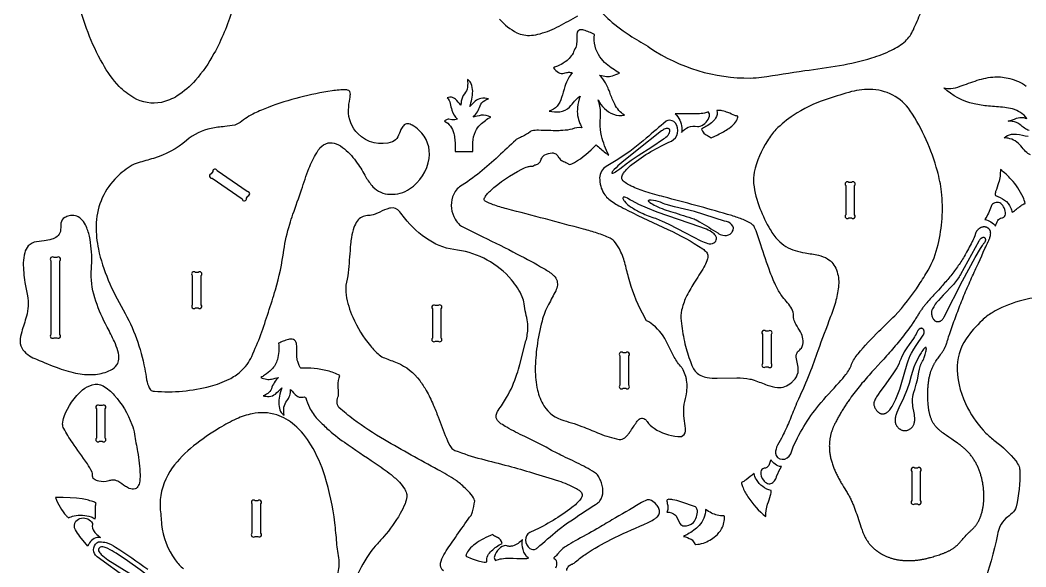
# Model space of a CAD drawing. Extents: x -375 to 858, y -1078 to 190.
# Drawn here: x -371 to 308, y -767 to -398 of the extents above; entities that cross this region are included whole.
import ezdxf

# ---------------------------------------------------------------- set-up
doc = ezdxf.new("R2010")
doc.units = 0
doc.header["$MEASUREMENT"] = 0
doc.layers.get('0').update_dxf_attribs({"linetype": 'CONTINUOUS'})

msp = doc.modelspace()

# ---------------------------------------------------------------- linework, layer by layer
for points in [[(-227.59, -390.89, -0.046615), (-240.02, -420.36, -0.05196), (-252.49, -438.3, -0.070955), (-264.77, -448.89, -0.081975), (-275.43, -453.22, -0.18302), (-294.14, -450.12, -0.072586), (-303.88, -442.48, -0.061372), (-315.07, -427.11, -0.03999), (-324.93, -406, -0.039625), (-337.34, -362.81, -0.049476)], [(17.75, -387.86, 0.049484), (26.91, -397.76, 0.044019), (41.94, -408.96, 0.002318), (54.09, -416.35, 0.153583), (121.89, -436.83, 0.027756), (129.39, -436.26, 0.002079), (158.47, -431.83, 0.00581), (182.01, -428.34, 0.033332), (203.68, -423.28, 0.033552), (217.1, -418.02, 0.064552), (226.38, -411.91, 0.110698), (231.76, -404.21, 0.003123), (236.77, -392.78, 0.020133)], [(-47.37, -397.19, 0.092873), (-35.77, -406.24, 0.137871), (-25.87, -407.98, 0.045285), (-20.02, -406.9, 0.05946), (-7.14, -401.81, 0.005913), (5.32, -394.87, -0.003181)], [(309.89, -472.29, -0.090478), (303.76, -468.3, 0.149479), (298.6, -466.06, 0.026068), (295.69, -465.83, 0.077827), (301.31, -463.98, -0.161023), (306.14, -463.51, -0.037766), (308.41, -464.2, 0.165958), (298.62, -457.7, 0.039609), (293.35, -456.68, 0.008312), (282.36, -455.77, -0.030816), (272.78, -454.28, -0.124774), (252.28, -443.49, 0.102599), (257.01, -443.87, 0.05696), (263.24, -442.42, -0.005446), (274.83, -438.34, -0.063267), (286.78, -436.05, -0.07925), (296.84, -437.22, -0.027942), (302.74, -439.2, -0.072777), (307.87, -442.36, -0.014963)], [(310.87, -488.65, -0.091677), (307.48, -486.31, -0.024327), (304.32, -482.62, 0.178347), (295.64, -477.47, 0.030369), (293.11, -477.1, -0.156031), (297.85, -474.8, -0.060302), (301.41, -474.7, -0.026015), (309.22, -476.14, 0.066043)], [(317.99, -584.68, 0.058941), (303.02, -587.37, 0.062858), (284.88, -595.1, 0.057188), (278.17, -600.29, 0.050923), (267.31, -612.79, 0.165683), (261.35, -633.76, 0.114739), (268.33, -659.33, 0.071136), (280.71, -676.37, 0.037496), (286.97, -681.77, -0.062281), (300.84, -695.11, -0.065156), (303.05, -698.96, -0.073072), (303.66, -701.94, -0.058829), (301.07, -726.11, -0.155065), (298.4, -730.35, 0.003947), (294.2, -733.81, 0.116138), (290.2, -739.36, 0.044958), (288.5, -744.74, -0.06998), (264.21, -813.2, -0.054587)], [(-85.12, -769.21, -0.256246), (-87.24, -765.58, -0.097939), (-86.85, -762.75, -0.063887), (-84.14, -757, -0.012382), (-77.19, -746.76, 0.003891), (-68.56, -734.33, -0.009279), (-66.61, -731.9, 0.083775), (-65.64, -729.46, 0.02832), (-64.15, -722.35, 0.102924), (-64.18, -721.76, 0.075899), (-64.86, -720.05, 0.061916), (-68.27, -715.74, 0.023684), (-74.62, -709.82, 0.020904), (-76.94, -708.09, 0.02423), (-88.97, -701, -0.01007), (-125.03, -680.9, -0.027477), (-145.85, -667.14, -0.019284), (-155.68, -659.04, -0.216506), (-157.01, -654.98, -0.058204), (-156.05, -651.18, 0.119252), (-155.95, -650.49, 0.144226), (-156.09, -650.19, 0.020172), (-156.24, -644.46, -0.092284), (-155.1, -637.46, 0.063215), (-163.38, -634.34, 0.075946), (-181.43, -632.57, -0.096003), (-182.51, -630.74, 0.009357), (-183.55, -628.08, -0.072545), (-184.18, -624.14), (-184.17, -618.18, 0.074414), (-184.64, -615.13, 0.290923), (-187.26, -613.03, 0.08481), (-189.77, -613.19, 0.044237), (-193.33, -614.33, 0.017975), (-196.4, -615.72, -0.083597), (-197.21, -626.72, -0.129438), (-201.15, -633.43, -0.06041), (-205.86, -637.28, -0.014996), (-208.45, -638.87, 0.053556), (-204.6, -640.01, 0.08208), (-201.13, -639.88, 0.011817), (-196.57, -638.83, 0.122241), (-201.3, -646.38, -0.162436), (-203.78, -649.65, -0.055097), (-206.89, -651.24, 0.043317), (-202.76, -651.56, 0.171293), (-198.62, -649.96, 0.006872), (-194.23, -645.9, 0.103565), (-196.22, -657.09, 0.089985), (-195.05, -661.71, 0.150705), (-192.72, -664.27, -0.052998), (-192.78, -658.88, -0.151603), (-190.76, -654.6, 0.11089), (-188.91, -650.97, 0.051676), (-188.3, -646.9, 0.037211), (-184.21, -651.21, 0.218604), (-180.89, -652.16, 0.01564), (-179.01, -651.9, 0.043511), (-178.05, -652.51, 0.027524), (-175.58, -659.07, 0.084241), (-170.18, -666.87, 0.011541), (-163.8, -673.2, 0.032509), (-152.01, -682.52, 0.003212), (-131.29, -696.58, -0.016757), (-120.56, -704.36, -0.035938), (-114.97, -709.49, -0.044502), (-111.37, -714.21, -0.037743), (-110.36, -716.23, -0.112856), (-110.02, -719.25, -0.070197), (-111.14, -723.99, -0.04069), (-114.33, -730.67, -0.045364), (-125.43, -746.08, -0.007859), (-131.26, -752.63, 0.035556), (-135.62, -758.25, 0.052119), (-145, -775.93, 0.048738)], [(-157.38, -775.24, 0.048804), (-155.52, -765.24, 0.041593), (-155.58, -761.85, -0.018967), (-157.18, -750.16, 0.006224), (-158.47, -736.84, 0.042823), (-165.19, -705.27, 0.056614), (-174.62, -684.18, 0.07419), (-185.63, -670.88, 0.101233), (-197.67, -664.08, 0.12974), (-214.34, -663.3, 0.063277), (-224.77, -666.75, 0.033095), (-236.25, -672.89, 0.031873), (-253.77, -684.97, 0.064094), (-268.13, -699.84, 0.135232), (-276.25, -721.21, 0.034601), (-276.33, -726.7, 0.005571), (-275.3, -737.89, 0.13278), (-266.18, -761.91, 0.053471), (-260.51, -768, 0.031193)], [(-2.03, -769.12, -0.178558), (-0.55, -765.81, -0.118018), (1.72, -764.67, 0.114168), (3.95, -763.18, -0.04177), (11.05, -757.76, -0.029484), (27.75, -748.14, -0.015621), (49.99, -737.97, 0.042781), (57.4, -734.1, 0.030184), (59.07, -732.81, 0.309307), (60.13, -727.16, 0.097882), (58.55, -724.66, 0.092618), (55.11, -721.82, 0.049219), (53.71, -721.29, 0.134639), (52.21, -721.46, 0.055879), (47.28, -723.8, -0.007739), (28.41, -734.93, 0.003782), (18.33, -740.93, -0.002315), (3.53, -749.06, 0.00999), (-2.28, -752.49, 0.095527), (-7.92, -757.67, -0.062995), (-10.27, -760.01, 0.097774), (-10.77, -760.39, 0.242041), (-10.78, -760.65, 0.242041), (-10.57, -760.82, -0.23286), (-8.99, -763.33, -0.140348), (-9.64, -767.39, -0.115718)], [(-277.97, -789.5), (-318.91, -759.72, -0.234918), (-321.27, -755.03, -0.234918), (-318.96, -750.33, -0.058473), (-317.83, -749.7, -0.094449), (-316.95, -749.58, -0.035142), (-312.64, -750.23, -0.064169), (-306.35, -753.2, -0.012383), (-284.53, -768.2, 0.01223)]]:
    msp.add_lwpolyline(points, format="xyb")
for points in [[(17.77, -481.81, 0.012901), (24.06, -487.2, 0.015733), (26.25, -488.84, -0.055567), (21.44, -475.87, -0.061632), (20.53, -467, -0.002772), (20.72, -460.46, 0.097575), (19.08, -451.45, 0.192832), (29.47, -461.24, 0.130108), (36.91, -461.92, -0.12624), (30.33, -454.52, -0.042024), (27.24, -447.16, 0.042817), (24.11, -440.09, 0.064881), (20.15, -434.9, 0.014868), (24.86, -435.76, 0.111717), (28.7, -435.34, 0.010512), (33.62, -433.49, -0.047443), (24.65, -427.33, -0.058574), (20.32, -422.6, -0.184081), (16.71, -407.43, 0.054183), (9.43, -404.53, 0.10662), (6.65, -404.42, 0.293979), (4.87, -406.5, 0.04334), (4.72, -407.54, 0.011201), (4.69, -412.48, -0.084804), (3.97, -416.21, 0.008097), (2.18, -420.16, -0.119651), (-3.58, -426.23, -0.05071), (-8.2, -428.73, -0.0184), (-11.02, -429.85, 0.102429), (-7.64, -433.13, 0.203498), (-3.77, -433.51, -0.03915), (-0.81, -432.89, -0.13014), (1.82, -433.45, 0.080805), (-0.95, -436.98, 0.051311), (-3.27, -442.53, -0.004904), (-5.51, -450, -0.09179), (-8.57, -455.74, -0.150191), (-13.9, -459.1, 0.069385), (-6.68, -459.58, 0.175903), (-0.26, -456.4, 0.015461), (3.28, -452.32, -0.052664), (6.94, -449.04, 0.046548), (5.2, -456.7, 0.127901), (6.8, -467.51, 0.028888), (8.19, -470.33, 0.115471), (1.5, -471.21, -0.055242), (-4.65, -472.21, -0.015503), (-8.01, -472.36, -0.009904), (-21.03, -472.05, 0.068865), (-25.68, -472.48, 0.087235), (-26.76, -473.02, -0.048122), (-31.81, -476.29, 0.007611), (-34.76, -477.55, 0.058807), (-36.47, -478.72, 0.009049), (-48.09, -489.57, -0.046817), (-74.31, -510.27, 0.160511), (-79.05, -517.04, 0.21071), (-77.39, -532.07, 0.072208), (-74.3, -535.77, 0.059158), (-73.06, -536.69, 0.014089), (-58.74, -543.89, -0.004942), (-35.41, -555.53, -0.007344), (-17.41, -565.32, -0.043118), (-11.12, -569.75, -0.034316), (-9.82, -571.08, -0.234228), (-8.78, -578.48, -0.039568), (-9.47, -580.29, -0.005186), (-14.36, -589.53, 0.052125), (-18.74, -600.74, 0.036645), (-22.07, -617.77, 0.036096), (-23.28, -633.28, 0.050163), (-21.78, -647.3, 0.07894), (-17.45, -657.94, 0.184918), (-4.04, -667.88, -0.028754), (9.78, -672.43, -0.004071), (19.97, -676.61, 0.050465), (33.32, -680.56, 0.198576), (37.09, -679.43, 0.058204), (39.1, -677.48, 0.029182), (40.57, -675.56, -0.00982), (45.02, -668.94, -0.099639), (47.54, -666.54, -0.318276), (50.62, -666.87, -0.075957), (52.12, -668.52, 0.092964), (56.95, -673.11, 0.127515), (72.93, -678.67, 0.056268), (75.31, -678.53, 0.298551), (78.08, -675.09, 0.056292), (78.09, -673.13, 0.003289), (77.17, -666.47, -0.101065), (78.44, -651.17, 0.095055), (78.81, -640.56, 0.024673), (78.29, -638.22, 0.014033), (76.53, -633.74, 0.078482), (75.32, -631.9, -0.06083), (70.51, -625.16, -0.006573), (65.06, -614.26, 0.124557), (54.6, -602.22, 0.027625), (51.82, -600.55), (49.03, -595.47, -0.057415), (39.63, -571.24, -0.002555), (37.1, -561.34, 0.050104), (33.46, -552.06, 0.047367), (29.95, -546.8, 0.086916), (27.23, -544.91, 0.033802), (18.42, -541.45, 0.017041), (9.32, -538.76, -0.002146), (-16.46, -531.89, -0.000511), (-42.52, -525.03, -0.018129), (-51.78, -522.26, -0.036428), (-57, -519.9, -0.144263), (-57.74, -518.99, -0.147086), (-57.5, -517.7, -0.072915), (-55.97, -515.38, -0.036974), (-53.56, -512.83, -0.068286), (-32.35, -498.29, -0.036267), (-28.49, -496.71, -0.034523), (-26.18, -496.18, -0.098796), (-24.93, -496.27, -0.140271), (-23.57, -495.44, 0.072684), (-21.28, -494.6, 0.157191), (-19.83, -492.83, -0.050341), (-18.56, -490.14, -0.133762), (-16.82, -488.61, -0.084637), (-11.91, -487.34, -0.12927), (-9.5, -487.89, -0.138146), (-7.83, -490.01, 0.189224), (-7.15, -490.71, 0.209631), (-4.99, -492.78, -0.045383), (-1.8, -494.17, -0.039253), (-0.32, -495.23, 0.084583), (3.18, -493.8, 0.076395)], [(-77.36, -486.28), (-65.36, -486.28), (-65.36, -480.28, -0.090548), (-63.65, -472.89, -0.093387), (-60.28, -468.2, -0.064945), (-53.31, -463.13, 0.134202), (-59.81, -461.98, 0.02029), (-65.19, -463.17, 0.123904), (-60.46, -455.61, -0.184971), (-57.32, -451.92, -0.038989), (-54.87, -450.76, 0.075554), (-59.95, -450.54, 0.153487), (-63.73, -452.54, 0.003327), (-67.53, -456.1, 0.093294), (-65.51, -445.73, 0.085261), (-66.48, -440.75, 0.103795), (-68.23, -438.28, 0.053369), (-69.05, -437.73, -0.052054), (-68.98, -443.08, -0.158788), (-71.03, -447.4, 0.133946), (-73.16, -452.43, 0.02712), (-73.47, -455.09, 0.024965), (-77.16, -451.12, 0.056056), (-78.56, -450.14, 0.151506), (-80.85, -449.83, 0.011613), (-82.74, -450.08, -0.141295), (-80.6, -454.05, 0.01631), (-79.61, -458.59, 0.138862), (-75.77, -464.55, -0.113757), (-79.49, -465.09), (-81.56, -464.65, 0.17627), (-83.57, -465.2, 0.030077), (-84.53, -465.86, -0.222611), (-78.21, -474.18, -0.023955), (-77.81, -476.17, -0.016782), (-77.36, -480.28)], [(-280.23, -648.12, 0.081611), (-242.42, -644.77, 0.049954), (-229.77, -639.95, 0.052739), (-222.1, -634.85, 0.111772), (-214.52, -624.57, 0.013498), (-208.4, -609.89, 0.012), (-198.54, -579.6, 0.037828), (-192.88, -552.99, -0.036379), (-188.92, -535.44, -0.012046), (-186.74, -528.69, 0.003231), (-180.91, -512.16, -0.016777), (-175.98, -497.94, -0.036441), (-170.73, -487.24, -0.02392), (-168.51, -483.98, -0.153538), (-163.08, -480.64, -0.144945), (-157.67, -481.16, -0.087822), (-151.93, -484.68, -0.061091), (-143.36, -494.2, -0.03133), (-137.53, -503.64, 0.056376), (-132.77, -510.13, 0.197343), (-121.26, -515.23, 0.166089), (-108.1, -511.6, 0.212106), (-94.84, -491.01, 0.249421), (-101.73, -472.09, 0.056044), (-106.35, -468.64, 0.10467), (-109.22, -467.7, 0.234046), (-112.24, -469.03, 0.077799), (-113.86, -471.58, -0.02275), (-116.08, -476.56, -0.176444), (-119.64, -479.75, -0.300495), (-142.84, -474.44, -0.211564), (-149.27, -458.3, -0.039802), (-148.32, -450.85, 0.02543), (-148.02, -447.65, 0.343018), (-149.84, -444.93, 0.087597), (-150.92, -444.76, 0.036277), (-160.36, -445.5, 0.055806), (-203.45, -456.61, 0.018254), (-212.6, -460.58, 0.054412), (-222.29, -466.72, -0.093612), (-225.97, -468.54, -0.038171), (-232.77, -469.54, 0.025129), (-241.93, -470.81, 0.125942), (-258.46, -478.9, -0.102812), (-280.81, -491.03, -0.006751), (-291.2, -494, 0.075353), (-296.49, -496.39, 0.051948), (-306.88, -505, 0.190443), (-319.52, -536.57, 0.058911), (-317.96, -552.22, 0.047836), (-311.34, -573.08, 0.033656), (-301.22, -593.26, -0.082801), (-286.71, -632.88, -0.010443), (-285.42, -640.34, 0.063251), (-283.74, -645.8, 0.058577), (-282.9, -647.04, 0.198918)], [(181.23, -571.38, -0.05616), (181.36, -576.53, -0.044956), (179.54, -586.74, -0.02991), (175.97, -597.73, 0.010879), (167.39, -620.81, -0.004222), (161.73, -636.13, -0.017239), (154.19, -653.55, 0.012071), (149.66, -664.44, -0.013169), (145.17, -675, -0.010987), (142.86, -679.67), (140.15, -684.55, 0.131839), (138.79, -689.93, 0.379605), (143.2, -694.02, 0.310378), (149.04, -690.42, -0.010061), (149.94, -687.63, -0.077095), (167.99, -657.57, -0.01504), (181.77, -642.24, 0.019941), (186.27, -636.87, 0.071595), (190.06, -629.93, -0.068129), (194.47, -622.83, -0.024027), (208.49, -607.65, 0.001961), (219.16, -597.12, 0.047787), (235.65, -576.15, 0.012868), (241.71, -566.39, 0.074149), (248.42, -549.22, 0.086239), (250.76, -513.62, 0.040448), (247.96, -499.54, 0.077596), (229.7, -458.87, 0.246451), (202.37, -444.52, 0.076795), (188.26, -446.49, 0.00887), (172.32, -451.49, 0.063905), (150.79, -461.99, 0.049015), (139.09, -471.62, 0.056789), (133.33, -479.11, 0.079856), (124.41, -500.38, 0.084592), (123.99, -507.95, 0.06593), (128.28, -524.84, 0.040136), (135.19, -539.05, 0.047327), (140.5, -546.21, 0.131152), (152.02, -553.23, 0.031764), (158.76, -554.8, -0.016875), (167.81, -556.38, -0.076245), (173.81, -558.74, -0.167996), (179.87, -566.29, -0.056266)], [(75.33, -473.62, -0.100452), (79.96, -469.95, -0.18927), (86.09, -469.6, 0.105508), (88.04, -469.23, 0.246132), (94.23, -462.49, 0.247896), (93.42, -459.68, -0.08361), (90.83, -460.47, -0.032804), (86.42, -460.92, -0.014932), (81.87, -461.04), (71.15, -461.02, -0.184174), (75.64, -470.3, -0.079888)], [(88.9, -471.34, 0.227633), (92.82, -475.68, -0.071736), (95.33, -477.05), (99.92, -475.03, 0.041495), (107.27, -470.81, 0.052847), (111.19, -467.41, 0.104385), (113.23, -463.93, 0.052169), (113.45, -462.64, -0.061292), (111.28, -462.04, -0.013518), (106.72, -460.13, 0.037128), (102.88, -458.84, 0.075452), (100.09, -458.65, 0.040698), (99.26, -458.81, -0.202914), (98.33, -463.86, -0.081425), (95.54, -466.94, -0.038524), (91.73, -469.59, 0.021271)], [(150.94, -640.86, 0.137334), (153.96, -635.48, 0.098636), (153.9, -630.8), (152.84, -626.2, -0.173343), (153.27, -622.15, -0.070658), (154.05, -621.1, 0.05503), (156.19, -619.01, 0.194913), (157.43, -614.03, 0.087955), (156.19, -609.45, 0.028673), (153.41, -604.25, -0.019498), (151.73, -601.32, -0.126422), (150.98, -597.4, 0.144273), (149.74, -592.49, 0.048486), (146.88, -588.41, -0.007143), (143.51, -584.48, -0.041551), (139.4, -577.6, -0.027615), (135.26, -568.01, -0.013176), (128.84, -549.3, 0.015641), (125.12, -538.63, 0.058002), (124.05, -536.54, 0.089508), (121.55, -534.61, 0.042366), (114.15, -531.24, 0.018037), (106.4, -528.78, 0.00514), (63.49, -517.02, -0.005269), (51.28, -513.54, -0.03368), (41.51, -509.72, -0.019732), (38.23, -507.95, -0.092641), (35.43, -505.36, -0.23344), (35.14, -503.4, -0.100784), (36.31, -500.91, -0.073922), (41.82, -495.25, -0.062512), (68.55, -479.34, 0.217407), (72.69, -473.94, 0.217407), (71.32, -467.28, 0.297503), (66.04, -465.48, 0.065451), (64.9, -465.97, 0.001972), (51.58, -477.42, -0.029691), (33.4, -491.19, -0.016337), (24.63, -496.46, 0.264446), (20.12, -504.12, 0.138904), (23.05, -514.82, 0.069748), (25.57, -517.76, 0.053749), (33.04, -522.97, 0.014856), (39.17, -526.13, 0.010954), (66.12, -538.93, -0.04353), (89.66, -552.1, -0.051783), (92.16, -554.27, -0.205942), (93.16, -557.14, -0.081762), (92.51, -560.15, -0.038425), (90.51, -564.33, -0.010723), (83.68, -575.19, 0.029264), (78.38, -584.78, 0.054827), (75.43, -593.49, 0.070325), (75.03, -600.6, 0.017245), (77.31, -614.52, 0.039661), (80.97, -626.84, 0.015199), (82.9, -632.01, 0.191706), (88.49, -637.51, 0.067691), (92.68, -638.76, 0.045705), (99.37, -639.31), (112.62, -638.95, -0.055827), (121.54, -639.88, -0.022969), (124.44, -640.7, -0.009324), (133.22, -643.92, 0.069331), (140.11, -645.56, 0.202071), (149.33, -642.39, 0.030362)], [(38.9, -494.13, -0.017231), (42.18, -491.71), (46.23, -489), (55.27, -483.23), (63.19, -477.9, 0.036088), (66.34, -475.26, 0.231257), (67.47, -471.97, 0.401079), (65.68, -470.76, 0.128028), (62.96, -471.77, 0.026828), (61.96, -472.47), (45.36, -485.48), (35.09, -493.87, 0.020251), (29.93, -498.5, 0.045445), (28.68, -500.1, 0.024181), (28.36, -500.77, 0.298726), (28.49, -501.05, 0.197931), (29.14, -500.94, 0.049768), (30.94, -499.99, 0.018461), (33.86, -498)], [(-241.27, -504.37), (-221.1, -518.37, 1), (-218.14, -517.84), (-217.14, -516.4, 1), (-217.67, -513.44), (-237.84, -499.44, 1), (-240.8, -499.97), (-241.8, -501.41, 1)], [(298.51, -527.39, 0.010747), (304.2, -523.03, -0.036075), (306.22, -521.79, -0.037774), (307.17, -521.41, 0.056155), (305.78, -517.26, 0.079355), (297.77, -505.23, 0.04613), (290.44, -498.51, -0.080211), (289.29, -507.45, -0.011525), (287.27, -513.46, 0.151157), (287.06, -516.08, -0.057964), (293.28, -519.2, -0.141438), (297.32, -524.16, -0.017426)], [(186.13, -509.33), (186.13, -529.09, 1), (188.25, -531.21), (190.01, -531.21, 1), (192.13, -529.09), (192.13, -509.33, 1), (190.01, -507.21), (188.25, -507.21, 1)], [(98.88, -544.46, 0.160866), (97.88, -542.51, 0.072691), (95.49, -540.59, 0.045468), (90.95, -538.35), (87.65, -537.17), (59.05, -527.25), (52.46, -524.63), (46.66, -522.04), (42, -519.72, 0.010178), (37.85, -517.4, 0.153836), (36.33, -517.14, 0.206063), (35.91, -517.5, 0.206063), (35.88, -518.05, 0.119694), (36.9, -519.9, 0.073335), (41.37, -523.86, 0.04109), (48.22, -527.71, 0.034176), (57.81, -531.46, -0.028605), (61.79, -533.05), (66.76, -535.44), (78.05, -541.35), (88.47, -546.61, 0.032894), (93.08, -548.43, 0.197736), (97.13, -547.95, 0.294884), (98.91, -545.2, 0.030345)], [(109.64, -540.6, 0.38176), (109.19, -535.52, 0.158863), (104.43, -533.42), (84.17, -526.8), (70.73, -523.69), (65.04, -522.1, -0.038506), (61.14, -520.66, 0.080632), (54.9, -519.25, 0.021504), (53.56, -519.27, 0.125353), (53.04, -519.51, 0.209031), (52.97, -519.79, 0.209031), (53.13, -520.03, 0.069373), (54.07, -520.78, 0.035892), (58.01, -523, 0.04755), (69.45, -527.29, -0.001194), (83.81, -531.88, -0.027963), (85.24, -532.49), (87.6, -533.75, -0.005584), (99.81, -541.33, 0.08596), (103.26, -542.92, 0.202641), (108.15, -542.08, 0.093137)], [(287.14, -536.82, -0.046439), (288.64, -532.99, -0.101028), (289.82, -531.7, -0.102711), (291.38, -531.21, 0.164735), (293.24, -530.26, 0.164829), (293.9, -528.69, 0.151786), (293.05, -524.48, 0.10198), (290.77, -521.54, 0.233463), (287.65, -520.85, 0.073533), (285.84, -521.39, 0.116628), (284.77, -522.42, 0.023585), (284.27, -523.38), (282.4, -527.96, -0.038439), (280.01, -532.26, -0.20383)], [(-21.82, -753.65, -0.000829), (-8.07, -741.85, -0.020878), (-0.5, -736.26, -0.002372), (17.42, -724.41, 0.013307), (19.81, -722.68, 0.084846), (20.3, -722.11, 0.14823), (22.31, -715.48, 0.109376), (20.78, -708.06, -0.012564), (19.08, -705.05, 0.085845), (18.09, -703.92, 0.036839), (6.4, -697.15, 0.002365), (-5.98, -691.21, -0.017757), (-15.98, -685.89, 0.013842), (-30.34, -678.68, -0.0188), (-42.57, -672.35, -0.012103), (-46.46, -669.99, -0.089501), (-49.3, -666.89, -0.222164), (-49.48, -663.49, -0.054068), (-48.35, -661.13, 0.014382), (-42.71, -652.4, 0.055231), (-35.63, -636.52, 0.011751), (-33.72, -630.08), (-29.54, -614.18, 0.046707), (-28.21, -605.32, 0.064728), (-28.71, -599.89, -0.011234), (-29.99, -593.9), (-30.71, -589.03, 0.057124), (-32.07, -584.46, 0.081939), (-39.36, -572.9, 0.181036), (-75.65, -552.85, -0.123619), (-94.87, -546.28, -0.084261), (-111.59, -531.09, -0.014779), (-114.62, -527.05, 0.283563), (-121.04, -524.56, 0.055248), (-123.37, -525.17, 0.014269), (-129.64, -527.95, -0.023499), (-132.74, -529.11, -0.074953), (-136.46, -529.56, 0.227275), (-143.39, -533.36, 0.073253), (-145.59, -537.66, 0.048857), (-147.27, -544.33, 0.014785), (-147.85, -548.9, 0.005719), (-149.22, -566.08, -0.03514), (-150.63, -574.48, 0.090083), (-150.85, -583.2, 0.068972), (-146.38, -598.1, 0.068715), (-134.54, -617.52, 0.039777), (-128.49, -623.62, 0.075501), (-124.96, -625.67, -0.004639), (-116.51, -628.9, -0.136792), (-101.24, -640.9, -0.037157), (-96.87, -647.61, -0.028898), (-92.14, -657.17, -0.010083), (-88.79, -665.43, -0.001832), (-83.27, -679.84, 0.059657), (-79.99, -686.15, 0.137546), (-77.54, -687.99, 0.027366), (-59.65, -693.75, 0.001771), (-41.44, -698.45, -0.012437), (-25.24, -703.2, -0.010818), (-7.59, -708.54, -0.035053), (3.96, -713.44, -0.031518), (6.3, -714.93, -0.042406), (7.79, -716.32, -0.308175), (8.09, -719.4, -0.062454), (7.2, -720.94, -0.063963), (1.49, -726.56, -0.05555), (-24.98, -742.47, 0.027251), (-27.05, -743.39, 0.284142), (-29.83, -748.48, 0.229958), (-26.91, -754.16, 0.295555), (-22.7, -754.31, 0.059967)], [(-359.74, -626.57, 0.011339), (-344.66, -632.58, 0.039338), (-331.78, -636.18, 0.069129), (-319.94, -636.73, 0.080893), (-309.76, -633.9, 0.125982), (-305.49, -630.33, 0.126453), (-304.16, -626.52, 0.100132), (-304.83, -620.94, 0.035893), (-307.2, -614.56, 0.013317), (-312.09, -604.79, -0.035205), (-319.74, -587.3, -0.089008), (-322.75, -568.44), (-322.46, -560.58, 0.055597), (-324, -543.58, 0.055079), (-326.64, -535.92, 0.080158), (-329.76, -531.7, 0.256667), (-337.74, -529.88, 0.053819), (-340.65, -530.94, 0.2374), (-343.27, -534.76, 0.056178), (-343.35, -537.14, -0.040438), (-343.64, -540.33, -0.17779), (-345.84, -543.73, -0.089273), (-349.47, -545.53, -0.045903), (-354.56, -546.65), (-359.64, -547.22, 0.170939), (-365.28, -550.1, 0.110737), (-367.71, -554.72, 0.063423), (-368.63, -561.43, 0.044713), (-367.53, -574.68, 0.006944), (-365.8, -583.69, -0.110102), (-366.54, -597.53, -0.006317), (-369.7, -608.04, 0.070736), (-370.78, -614.41, 0.163187), (-368.9, -620.14, 0.096891), (-364.4, -624.18, 0.038781)], [(-349.98, -560.09), (-349.98, -609.84, 1), (-347.86, -611.96), (-346.1, -611.96, 1), (-343.98, -609.84), (-343.98, -560.09, 1), (-346.1, -557.96), (-347.86, -557.96, 1)], [(-254.63, -570.02), (-254.63, -589.77, 1), (-252.51, -591.9), (-250.75, -591.9, 1), (-248.63, -589.77), (-248.63, -570.02, 1), (-250.75, -567.9), (-252.51, -567.9, 1)], [(-92.71, -592.44), (-92.71, -612.2, 1), (-90.59, -614.32), (-88.84, -614.32, 1), (-86.71, -612.2), (-86.71, -592.44, 1), (-88.84, -590.32), (-90.59, -590.32, 1)], [(130.01, -609.71), (130.01, -629.47, 1), (132.14, -631.59), (133.89, -631.59, 1), (136.01, -629.47), (136.01, -609.71, 1), (133.89, -607.59), (132.14, -607.59, 1)], [(33.82, -624.21), (33.82, -643.97, 1), (35.94, -646.09), (37.7, -646.09, 1), (39.82, -643.97), (39.82, -624.21, 1), (37.7, -622.09), (35.94, -622.09, 1)], [(-293.23, -713.96, -0.179368), (-297.11, -713.69, -0.052281), (-299.66, -712.29, 0.024888), (-304.88, -708.84, 0.129659), (-308.63, -707.97, 0.062901), (-311.05, -708.59, -0.117432), (-317.69, -708.82, -0.092649), (-320.83, -707.42, -0.295372), (-321.94, -704.54, 0.133287), (-322.28, -702.63, 0.04173), (-325.42, -697.14, -0.001191), (-335.52, -682.74, -0.02481), (-341.4, -673.18, -0.122538), (-342.12, -670.25, -0.084511), (-341.13, -665.2, -0.134311), (-328.59, -647.21, -0.095518), (-322.11, -643.72, -0.193142), (-314.83, -644.49, -0.088782), (-307.25, -650.71, -0.088714), (-295.36, -670.42, -0.049636), (-293.64, -677.15, 0.004536), (-291.54, -688.82, -0.035982), (-289.86, -704.48, -0.044017), (-290.33, -709.85, -0.123583), (-291.81, -713.05, -0.126056)], [(-319.35, -659.92), (-319.35, -679.67, 1), (-317.23, -681.8), (-315.47, -681.8, 1), (-313.35, -679.67), (-313.35, -659.92, 1), (-315.47, -657.8), (-317.23, -657.8, 1)], [(135.76, -694.43, 0.092674), (135.16, -695.47, -0.011144), (134.21, -698.17, -0.290678), (131.14, -700.08, 0.328213), (128.82, -702.53, 0.217966), (130.56, -708.08, 0.112149), (133.45, -710.38, 0.247899), (136.34, -710.04, 0.139484), (138.65, -707.77, 0.027988), (139.55, -705.41, -0.037617), (142.71, -698.87, -0.185198), (138.45, -697.27, -0.061496)], [(124.32, -703.57, 0.010757), (118.87, -707.89, -0.066432), (115.84, -709.65, 0.080783), (116.49, -712.28, 0.053008), (120.12, -719.22, 0.077447), (132.18, -732.67, -0.072757), (133.45, -724.36, -0.0054), (135.46, -718.17, 0.108939), (135.82, -715.15, -0.192344), (125.85, -707.74, -0.085944)], [(230.66, -702.15), (230.66, -721.91, 1), (232.78, -724.03), (234.54, -724.03, 1), (236.66, -721.91), (236.66, -702.15, 1), (234.54, -700.03), (232.78, -700.03, 1)], [(-338.04, -733.57, -0.084957), (-334.43, -732.21, -0.137526), (-322.96, -732.8, -0.063007), (-320.16, -734.26, 0.053787), (-319.91, -731.64, -0.02293), (-319.96, -726, -0.067723), (-319.45, -723.69, 0.073343), (-321.77, -722.54, 0.031592), (-325.59, -721.43), (-328.89, -720.78), (-332.71, -720.26), (-337.01, -719.9), (-341.74, -719.74), (-346.85, -719.82, 0.094515), (-339.59, -732.15, 0.03823)], [(-214.38, -724.13), (-214.38, -743.89, 1), (-212.26, -746.01), (-210.5, -746.01, 1), (-208.38, -743.89), (-208.38, -724.13, 1), (-210.5, -722.01), (-212.26, -722.01, 1)], [(65.39, -729.71, -0.215462), (71.2, -731.69, -0.056196), (72.07, -732.79), (74.37, -737.62, 0.212766), (76.86, -738.89, 0.215186), (83.37, -736.6, 0.196494), (86.07, -728.61, 0.138517), (85.2, -726.48, 0.051825), (84.76, -726.06), (74.8, -722.69, 0.026405), (69.45, -721.25, 0.046192), (66.83, -721.01, 0.126844), (65.77, -721.37, 0.260898), (65.49, -722.27, 0.030349), (66.08, -725.21, -0.120674), (65.91, -728.63, -0.06)], [(76.78, -746, -0.051206), (81.8, -747.94, -0.210389), (83.81, -750.39, 0.225412), (85, -751.42, 0.088235), (90.11, -750.5, 0.096363), (98.43, -745.74, 0.074347), (102.42, -740.89, 0.151399), (104.27, -732.31, 0.064528), (103.67, -732.21, -0.121369), (95.62, -730.23, -0.03227), (91.59, -727.88, -0.190034), (87.22, -738.66, -0.082182), (79.57, -744.53, -0.014583)], [(-316.49, -746.73, 0.292502), (-323.98, -750.42, 0.051047), (-325.1, -752.58), (-330.4, -746.08, -0.046288), (-333.49, -741.54, -0.273491), (-333.18, -735.84, -0.218244), (-329.28, -733.62, -0.323253), (-322.03, -737.23, -0.134876), (-322.01, -737.9, 0.214), (-320.93, -742.61, 0.067065), (-318.18, -745.45, 0.020954)], [(-45.57, -750.76, 0.222557), (-48.68, -746.75, -0.028766), (-51.35, -745.4, -0.064489), (-51.99, -744.84, 0.067174), (-63.84, -751.15, 0.053602), (-67.81, -754.76, 0.076646), (-69.81, -758.12, 0.037403), (-70.16, -759.33), (-65.76, -761.06), (-61.78, -762.44, 0.04789), (-57.83, -763.3, 0.079134), (-55.96, -763.16, -0.167285), (-55.26, -758.99, -0.081084), (-52.83, -755.75, -0.078924)], [(-262.87, -789.16), (-289.72, -768.49), (-298.24, -762.44), (-305.92, -757.39, 0.027276), (-311.51, -754.24, 0.025132), (-314.09, -753.2, 0.246844), (-317.47, -753.86, 0.338963), (-317.8, -755.78, 0.098868), (-316.04, -758.19, 0.047204), (-311.67, -761.75), (-255.04, -796.88, 0.053158), (-253.47, -797.32, 0.332463), (-253.31, -797.19, 0.203211), (-253.54, -796.8, 0.037616), (-254.57, -795.84)], [(-50.01, -762.18, -0.07016), (-46.03, -761.08, -0.036744), (-40.55, -760.73, -0.002038), (-30.89, -761, 0.035161), (-28.33, -760.79), (-27.94, -760.7, -0.159679), (-31.56, -754.94, -0.107645), (-31.9, -748.08, -0.150965), (-38.57, -752.49, -0.069683), (-40.83, -752.73, -0.040549), (-43.11, -752.21, 0.172385), (-47.66, -754.41, 0.13937), (-50.86, -759.56, 0.271577)]]:
    msp.add_lwpolyline(points, format="xyb", close=True)
for points in [[(243.34, -760.19), (245.04, -759.69), (245.89, -759.44), (246.75, -759.18), (247.6, -758.91), (248.46, -758.64), (249.31, -758.36), (250.16, -758.07), (251, -757.77), (251.42, -757.61), (251.84, -757.45), (252.26, -757.29), (252.68, -757.12), (253.09, -756.95), (253.5, -756.78), (253.91, -756.6), (254.32, -756.42), (254.73, -756.23), (255.13, -756.04), (255.53, -755.85), (255.93, -755.65), (256.32, -755.44), (256.72, -755.23), (257.2, -754.96), (257.68, -754.67), (258.15, -754.38), (258.61, -754.07), (259.07, -753.75), (259.52, -753.43), (259.96, -753.09), (260.39, -752.74), (260.74, -752.44), (261.09, -752.13), (261.42, -751.82), (261.75, -751.5), (262.08, -751.17), (262.4, -750.84), (262.72, -750.51), (263.03, -750.17), (263.34, -749.83), (263.64, -749.48), (264.25, -748.79), (264.86, -748.1), (265.46, -747.41), (266.1, -746.69), (266.74, -745.97), (267.39, -745.26), (268.05, -744.56), (268.38, -744.21), (268.72, -743.86), (269.06, -743.52), (269.4, -743.18), (269.74, -742.85), (270.09, -742.51), (270.45, -742.19), (270.81, -741.87), (271.11, -741.59), (271.41, -741.32), (271.7, -741.04), (271.99, -740.76), (272.28, -740.47), (272.56, -740.18), (272.84, -739.89), (273.11, -739.58), (273.38, -739.28), (273.64, -738.97), (273.89, -738.65), (274.13, -738.33), (274.37, -738), (274.6, -737.66), (274.82, -737.32), (275.03, -736.97), (275.32, -736.47), (275.6, -735.96), (275.87, -735.44), (276.12, -734.92), (276.37, -734.39), (276.6, -733.86), (276.82, -733.33), (277.03, -732.79), (277.23, -732.25), (277.42, -731.7), (277.6, -731.15), (277.77, -730.6), (277.93, -730.04), (278.08, -729.48), (278.22, -728.92), (278.35, -728.36), (278.48, -727.79), (278.59, -727.22), (278.69, -726.65), (278.79, -726.08), (278.88, -725.5), (278.96, -724.93), (279.03, -724.35), (279.09, -723.77), (279.15, -723.19), (279.2, -722.62), (279.24, -722.04), (279.27, -721.46), (279.3, -720.88), (279.32, -720.3), (279.33, -719.72), (279.34, -719.14), (279.34, -718.52), (279.33, -717.89), (279.31, -717.27), (279.29, -716.64), (279.26, -716.01), (279.22, -715.39), (279.17, -714.76), (279.11, -714.14), (279.05, -713.52), (278.98, -712.89), (278.9, -712.27), (278.82, -711.65), (278.72, -711.03), (278.62, -710.41), (278.51, -709.79), (278.39, -709.17), (278.26, -708.56), (278.13, -707.94), (277.99, -707.33), (277.84, -706.72), (277.68, -706.12), (277.52, -705.51), (277.34, -704.91), (277.16, -704.31), (276.97, -703.71), (276.78, -703.11), (276.57, -702.52), (276.36, -701.93), (276.14, -701.35), (275.91, -700.76), (275.68, -700.18), (275.43, -699.61), (275.18, -699.04), (274.92, -698.48), (274.66, -697.91), (274.38, -697.36), (274.1, -696.81), (273.8, -696.26), (273.5, -695.72), (273.19, -695.18), (272.87, -694.65), (272.54, -694.12), (272.21, -693.6), (271.86, -693.08), (271.5, -692.57), (271.14, -692.07), (270.76, -691.58), (270.38, -691.09), (270, -690.63), (269.62, -690.17), (269.22, -689.73), (268.82, -689.29), (268.41, -688.86), (267.99, -688.44), (267.57, -688.02), (267.14, -687.61), (266.7, -687.21), (266.25, -686.81), (265.8, -686.42), (265.35, -686.03), (264.89, -685.65), (264.43, -685.28), (263.96, -684.91), (263.48, -684.54), (263.01, -684.18), (262.53, -683.82), (262.05, -683.46), (261.56, -683.11), (260.59, -682.41), (259.61, -681.73), (258.63, -681.05), (257.64, -680.38), (255.69, -679.05), (254.19, -678.02), (253.43, -677.5), (252.68, -676.97), (251.94, -676.43), (251.57, -676.15), (251.2, -675.88), (250.83, -675.59), (250.47, -675.31), (250.11, -675.02), (249.76, -674.73), (249.41, -674.43), (249.07, -674.13), (248.73, -673.82), (248.4, -673.51), (248.07, -673.19), (247.75, -672.86), (247.44, -672.53), (247.13, -672.19), (246.83, -671.85), (246.54, -671.49), (246.26, -671.13), (245.99, -670.77), (245.73, -670.39), (245.47, -670.01), (245.23, -669.62), (245, -669.22), (244.76, -668.78), (244.53, -668.33), (244.31, -667.87), (244.1, -667.42), (243.9, -666.96), (243.71, -666.49), (243.54, -666.03), (243.37, -665.55), (243.21, -665.08), (243.07, -664.6), (242.93, -664.12), (242.8, -663.64), (242.67, -663.16), (242.56, -662.67), (242.46, -662.18), (242.36, -661.69), (242.27, -661.2), (242.18, -660.7), (242.1, -660.21), (242.03, -659.71), (241.97, -659.21), (241.91, -658.72), (241.86, -658.22), (241.81, -657.72), (241.76, -657.22), (241.72, -656.72), (241.69, -656.22), (241.66, -655.71), (241.61, -654.72), (241.57, -653.72), (241.54, -652.53), (241.52, -651.33), (241.51, -650.73), (241.51, -650.13), (241.51, -649.53), (241.52, -648.93), (241.53, -648.33), (241.55, -647.73), (241.57, -647.13), (241.59, -646.53), (241.62, -645.93), (241.66, -645.33), (241.7, -644.73), (241.75, -644.13), (241.81, -643.53), (241.87, -642.94), (241.94, -642.34), (242.02, -641.74), (242.1, -641.15), (242.19, -640.56), (242.29, -639.97), (242.4, -639.38), (242.51, -638.79), (242.63, -638.2), (242.77, -637.62), (242.91, -637.04), (243.06, -636.46), (243.22, -635.88), (243.39, -635.3), (243.56, -634.73), (243.65, -634.46), (243.74, -634.2), (243.94, -633.67), (244.14, -633.15), (244.35, -632.63), (244.58, -632.12), (244.81, -631.61), (245.05, -631.1), (245.3, -630.59), (245.48, -630.23), (245.68, -629.87), (245.88, -629.52), (246.08, -629.17), (246.3, -628.83), (246.52, -628.49), (246.74, -628.15), (246.97, -627.81), (247.43, -627.14), (247.91, -626.48), (248.38, -625.83), (248.85, -625.17), (249.44, -624.35), (250.03, -623.54), (250.62, -622.72), (250.91, -622.3), (251.19, -621.89), (251.47, -621.47), (251.74, -621.04), (252.01, -620.62), (252.26, -620.18), (252.51, -619.75), (252.74, -619.3), (252.85, -619.08), (252.96, -618.85), (253.07, -618.62), (253.17, -618.39), (253.4, -617.83), (253.63, -617.26), (253.85, -616.7), (254.05, -616.12), (254.25, -615.55), (254.45, -614.97), (254.64, -614.4), (254.82, -613.82), (255.19, -612.65), (255.55, -611.49), (255.91, -610.33), (256.1, -609.75), (256.29, -609.17), (256.75, -607.81), (257.22, -606.45), (257.69, -605.09), (258.17, -603.73), (258.65, -602.37), (259.14, -601.02), (259.63, -599.67), (260.13, -598.31), (260.63, -596.96), (261.14, -595.62), (261.65, -594.27), (262.17, -592.93), (262.69, -591.58), (263.21, -590.24), (263.74, -588.9), (264.28, -587.57), (264.82, -586.23), (265.36, -584.9), (265.91, -583.57), (266.47, -582.24), (267.02, -580.91), (267.59, -579.58), (268.15, -578.26), (268.72, -576.94), (269.3, -575.62), (269.88, -574.3), (270.46, -572.98), (271.05, -571.67), (271.64, -570.36), (272.24, -569.05), (272.84, -567.74), (273.44, -566.43), (274, -565.23), (274.55, -564.02), (275.65, -561.6), (277.84, -556.75), (278.93, -554.33), (280.03, -551.92), (280.59, -550.71), (281.15, -549.51), (281.72, -548.31), (282.29, -547.11), (282.44, -546.79), (282.58, -546.48), (282.72, -546.16), (282.86, -545.84), (282.99, -545.51), (283.12, -545.19), (283.24, -544.86), (283.35, -544.53), (283.45, -544.2), (283.55, -543.86), (283.64, -543.53), (283.71, -543.19), (283.78, -542.85), (283.83, -542.5), (283.87, -542.16), (283.9, -541.81), (283.91, -541.54), (283.9, -541.28), (283.88, -541.02), (283.87, -540.88), (283.85, -540.75), (283.83, -540.62), (283.8, -540.5), (283.78, -540.37), (283.74, -540.24), (283.7, -540.11), (283.66, -539.99), (283.62, -539.86), (283.57, -539.74), (283.48, -539.54), (283.38, -539.36), (283.27, -539.18), (283.15, -539), (283.02, -538.84), (282.88, -538.68), (282.73, -538.53), (282.57, -538.39), (282.41, -538.26), (282.24, -538.13), (282.07, -538.01), (281.88, -537.9), (281.7, -537.8), (281.51, -537.7), (281.32, -537.61), (281.12, -537.53), (280.99, -537.48), (280.86, -537.44), (280.72, -537.4), (280.59, -537.37), (280.46, -537.34), (280.32, -537.31), (280.18, -537.29), (280.05, -537.27), (279.91, -537.26), (279.77, -537.25), (279.63, -537.24), (279.49, -537.24), (279.35, -537.24), (279.22, -537.25), (279.08, -537.26), (278.94, -537.27), (278.8, -537.29), (278.66, -537.31), (278.53, -537.33), (278.39, -537.36), (278.12, -537.43), (277.85, -537.51), (277.59, -537.61), (277.33, -537.71), (277.08, -537.83), (276.84, -537.96), (276.64, -538.08), (276.45, -538.21), (276.25, -538.34), (276.07, -538.48), (275.88, -538.62), (275.7, -538.77), (275.53, -538.93), (275.36, -539.09), (275.19, -539.25), (275.04, -539.43), (274.88, -539.6), (274.74, -539.78), (274.6, -539.97), (274.46, -540.16), (274.34, -540.35), (274.22, -540.55), (273.99, -540.97), (273.87, -541.17), (273.76, -541.39), (273.67, -541.6), (273.62, -541.71), (273.58, -541.83), (273.55, -541.94), (273.52, -542.05), (273.49, -542.17), (273.47, -542.29), (273.44, -542.49), (273.4, -542.69), (273.35, -542.89), (273.29, -543.09), (273.23, -543.28), (273.16, -543.47), (273.09, -543.66), (273.01, -543.85), (272.85, -544.22), (272.67, -544.59), (272.49, -544.95), (272.32, -545.33), (272.05, -545.9), (271.77, -546.47), (271.49, -547.04), (271.21, -547.6), (270.64, -548.73), (270.06, -549.85), (269.47, -550.96), (268.87, -552.07), (267.67, -554.31), (267.42, -554.78), (267.17, -555.25), (266.64, -556.18), (266.11, -557.1), (265.57, -558.02), (265.01, -558.93), (264.45, -559.83), (263.87, -560.73), (263.29, -561.62), (262.69, -562.5), (262.09, -563.37), (261.48, -564.24), (260.86, -565.1), (260.23, -565.96), (259.59, -566.81), (258.95, -567.66), (258.3, -568.5), (257.64, -569.34), (256.97, -570.17), (256.3, -570.99), (255.63, -571.81), (254.95, -572.63), (254.26, -573.45), (253.57, -574.26), (252.87, -575.06), (252.18, -575.87), (251.47, -576.67), (250.77, -577.46), (250.06, -578.26), (248.63, -579.84), (247.2, -581.41), (245.6, -583.15), (244.8, -584.02), (244, -584.9), (243.2, -585.78), (242.41, -586.67), (241.63, -587.56), (240.85, -588.46), (240.47, -588.91), (240.09, -589.36), (239.72, -589.82), (239.34, -590.28), (238.98, -590.75), (238.61, -591.21), (238.25, -591.68), (237.9, -592.16), (237.55, -592.63), (237.2, -593.11), (236.86, -593.6), (236.53, -594.09), (236.2, -594.58), (235.88, -595.08), (235.56, -595.58), (235.25, -596.09), (234.87, -596.72), (234.48, -597.35), (234.09, -597.98), (233.7, -598.6), (233.3, -599.23), (232.9, -599.85), (232.5, -600.47), (232.09, -601.08), (231.68, -601.7), (231.27, -602.31), (230.85, -602.92), (230.43, -603.53), (230.01, -604.13), (229.58, -604.73), (228.72, -605.93), (227.85, -607.12), (226.97, -608.31), (226.08, -609.48), (225.17, -610.65), (224.26, -611.81), (223.34, -612.97), (222.41, -614.12), (221.48, -615.26), (220.53, -616.4), (219.58, -617.53), (218.62, -618.65), (217.66, -619.77), (216.69, -620.89), (215.72, -622), (214.74, -623.1), (213.75, -624.21), (212.76, -625.31), (211.77, -626.4), (210.78, -627.5), (209.78, -628.59), (207.78, -630.76), (205.78, -632.92), (204.79, -633.99), (203.81, -635.07), (202.83, -636.15), (201.85, -637.24), (200.88, -638.33), (199.92, -639.43), (198.97, -640.53), (198.02, -641.65), (197.08, -642.76), (196.14, -643.89), (195.22, -645.02), (194.3, -646.16), (193.4, -647.3), (192.5, -648.46), (191.61, -649.62), (190.74, -650.78), (189.87, -651.96), (189.02, -653.14), (188.59, -653.74), (188.18, -654.33), (187.76, -654.93), (187.35, -655.53), (186.94, -656.14), (186.53, -656.74), (186.12, -657.35), (185.72, -657.96), (185.33, -658.57), (184.93, -659.18), (184.54, -659.8), (184.16, -660.42), (183.78, -661.04), (183.4, -661.66), (183.02, -662.28), (182.65, -662.91), (182.28, -663.54), (181.92, -664.17), (181.56, -664.81), (181.2, -665.44), (180.85, -666.08), (180.5, -666.73), (180.16, -667.37), (179.82, -668.02), (179.49, -668.66), (179.15, -669.32), (178.83, -669.97), (178.51, -670.63), (178.31, -671.03), (178.13, -671.43), (177.95, -671.84), (177.77, -672.25), (177.6, -672.66), (177.43, -673.07), (177.27, -673.49), (177.11, -673.9), (176.96, -674.32), (176.82, -674.74), (176.68, -675.16), (176.54, -675.59), (176.42, -676.01), (176.29, -676.44), (176.18, -676.87), (176.06, -677.3), (175.96, -677.73), (175.86, -678.16), (175.76, -678.6), (175.68, -679.03), (175.59, -679.47), (175.52, -679.91), (175.45, -680.35), (175.38, -680.79), (175.32, -681.23), (175.27, -681.67), (175.22, -682.11), (175.18, -682.55), (175.15, -683), (175.12, -683.44), (175.1, -683.89), (175.09, -684.33), (175.07, -685.01), (175.08, -685.69), (175.09, -686.37), (175.12, -687.04), (175.17, -687.72), (175.22, -688.39), (175.29, -689.07), (175.37, -689.74), (175.47, -690.41), (175.58, -691.08), (175.69, -691.74), (175.83, -692.41), (175.97, -693.07), (176.13, -693.73), (176.29, -694.39), (176.47, -695.05), (176.68, -695.77), (176.9, -696.48), (177.13, -697.2), (177.37, -697.9), (177.63, -698.61), (177.89, -699.3), (178.16, -700), (178.44, -700.69), (178.73, -701.37), (179.03, -702.06), (179.34, -702.73), (179.65, -703.41), (179.98, -704.08), (180.31, -704.75), (180.64, -705.42), (180.99, -706.08), (181.34, -706.74), (181.69, -707.4), (182.05, -708.05), (182.42, -708.7), (182.79, -709.35), (183.16, -710), (183.54, -710.65), (183.92, -711.29), (184.69, -712.57), (185.48, -713.85), (186.27, -715.12), (187.06, -716.39), (187.44, -717.01), (187.81, -717.64), (188.17, -718.27), (188.52, -718.91), (188.86, -719.56), (189.2, -720.2), (189.52, -720.86), (189.83, -721.52), (190.13, -722.18), (190.43, -722.84), (190.72, -723.51), (191, -724.18), (191.28, -724.86), (191.55, -725.54), (191.81, -726.22), (192.07, -726.9), (192.32, -727.59), (192.57, -728.28), (192.82, -728.97), (193.06, -729.66), (193.53, -731.04), (194, -732.43), (194.91, -735.2), (195.37, -736.59), (195.83, -737.96), (196.36, -739.53), (196.63, -740.32), (196.9, -741.1), (197.18, -741.89), (197.47, -742.67), (197.77, -743.44), (197.93, -743.83), (198.09, -744.21), (198.31, -744.75), (198.55, -745.28), (198.8, -745.81), (199.06, -746.33), (199.33, -746.84), (199.61, -747.35), (199.9, -747.86), (200.2, -748.35), (200.51, -748.84), (200.84, -749.32), (201.17, -749.8), (201.52, -750.27), (201.88, -750.73), (202.24, -751.18), (202.43, -751.4), (202.62, -751.62), (202.82, -751.84), (203.02, -752.06), (203.24, -752.3), (203.47, -752.54), (203.71, -752.78), (203.94, -753.01), (204.18, -753.24), (204.42, -753.47), (204.66, -753.7), (204.9, -753.92), (205.15, -754.14), (205.4, -754.36), (205.65, -754.58), (205.9, -754.79), (206.41, -755.2), (206.94, -755.61), (207.47, -756), (208, -756.38), (208.55, -756.75), (209.11, -757.11), (209.67, -757.46), (210.25, -757.8), (210.83, -758.13), (211.42, -758.45), (211.88, -758.68), (212.34, -758.91), (212.81, -759.13), (213.27, -759.34), (213.75, -759.55), (214.22, -759.75), (214.69, -759.94), (215.17, -760.12), (215.65, -760.29), (216.14, -760.46), (216.62, -760.62), (217.11, -760.77), (217.6, -760.91), (218.09, -761.05), (218.58, -761.18), (219.08, -761.3), (219.57, -761.42), (220.07, -761.52), (220.57, -761.63), (221.07, -761.72), (221.57, -761.81), (222.07, -761.89), (222.58, -761.96), (223.08, -762.03), (223.59, -762.09), (224.1, -762.15), (224.61, -762.2), (225.12, -762.24), (225.63, -762.28), (226.14, -762.31), (226.65, -762.33), (227.16, -762.35), (227.67, -762.36), (228.18, -762.37), (228.7, -762.37), (229.21, -762.37), (229.72, -762.36), (230.24, -762.34), (230.75, -762.32), (231.26, -762.29), (231.77, -762.26), (232.29, -762.22), (232.8, -762.18), (233.31, -762.13), (233.82, -762.08), (234.33, -762.02), (234.84, -761.95), (235.35, -761.89), (235.86, -761.81), (236.37, -761.73), (236.88, -761.65), (237.38, -761.56), (237.88, -761.47), (238.39, -761.38), (238.89, -761.28), (239.39, -761.17), (239.89, -761.06), (240.39, -760.95), (240.88, -760.83), (241.38, -760.71), (241.87, -760.58), (242.36, -760.46), (242.85, -760.32)], [(263.59, -569.25), (263.2, -570.04), (262.74, -570.85), (262.21, -571.67), (261.61, -572.51), (260.27, -574.24), (258.76, -576), (251.9, -583.26), (248.64, -586.84), (247.21, -588.57), (246.57, -589.41), (245.99, -590.24), (245.46, -591.05), (245.01, -591.85), (244.62, -592.62), (244.46, -593), (244.32, -593.38), (244.2, -593.74), (244.1, -594.1), (244.02, -594.46), (243.97, -594.81), (243.94, -595.15), (243.93, -595.32), (243.93, -595.49), (243.94, -595.65), (243.95, -595.82), (243.97, -595.98), (244, -596.14), (244.13, -596.75), (244.29, -597.32), (244.46, -597.85), (244.66, -598.34), (244.87, -598.78), (244.98, -598.98), (245.1, -599.18), (245.22, -599.37), (245.34, -599.54), (245.47, -599.71), (245.6, -599.87), (245.73, -600.01), (245.87, -600.15), (246.01, -600.28), (246.15, -600.4), (246.3, -600.51), (246.45, -600.61), (246.6, -600.7), (246.75, -600.78), (246.9, -600.86), (247.06, -600.92), (247.21, -600.98), (247.37, -601.03), (247.53, -601.07), (247.69, -601.1), (247.85, -601.13), (248.02, -601.14), (248.18, -601.15), (248.34, -601.15), (248.51, -601.14), (248.67, -601.12), (248.83, -601.1), (249, -601.07), (249.16, -601.03), (249.32, -600.99), (249.48, -600.94), (249.64, -600.88), (249.8, -600.81), (249.96, -600.74), (250.12, -600.66), (250.27, -600.57), (250.43, -600.48), (250.58, -600.38), (250.87, -600.16), (251.16, -599.92), (251.44, -599.65), (251.7, -599.36), (251.95, -599.05), (252.19, -598.71), (252.41, -598.36), (252.61, -597.99), (264.99, -573.67), (273.49, -557.81), (276.96, -551.85), (278.34, -549.73), (278.91, -548.93), (279.17, -548.6), (279.4, -548.32), (279.69, -547.97), (279.93, -547.63), (280.04, -547.47), (280.13, -547.31), (280.22, -547.15), (280.29, -547), (280.36, -546.84), (280.42, -546.7), (280.47, -546.55), (280.51, -546.42), (280.54, -546.28), (280.56, -546.15), (280.58, -546.02), (280.58, -545.9), (280.58, -545.78), (280.57, -545.66), (280.57, -545.61), (280.56, -545.55), (280.55, -545.5), (280.53, -545.45), (280.52, -545.4), (280.5, -545.35), (280.49, -545.3), (280.47, -545.25), (280.45, -545.2), (280.42, -545.16), (280.4, -545.11), (280.37, -545.07), (280.35, -545.03), (280.32, -544.99), (280.29, -544.95), (280.26, -544.91), (280.23, -544.88), (280.19, -544.84), (280.16, -544.81), (280.12, -544.78), (280.08, -544.75), (280.04, -544.72), (280, -544.69), (279.96, -544.66), (279.92, -544.64), (279.88, -544.61), (279.83, -544.59), (279.78, -544.57), (279.69, -544.53), (279.59, -544.5), (279.49, -544.47), (279.38, -544.46), (279.27, -544.44), (279.16, -544.44), (279.04, -544.43), (278.92, -544.44), (278.8, -544.45), (278.68, -544.47), (278.55, -544.5), (278.42, -544.53), (278.29, -544.57), (278.16, -544.62), (278.03, -544.67), (277.9, -544.74), (277.77, -544.81), (277.63, -544.88), (277.5, -544.97), (277.36, -545.06), (277.23, -545.16), (277.09, -545.27), (276.96, -545.38), (276.83, -545.51), (276.7, -545.64), (276.56, -545.78), (276.31, -546.08), (276.06, -546.43), (275.82, -546.8)], [(217.97, -657.39), (219.88, -653.53), (221.38, -650.03), (222.55, -646.76), (223.52, -643.61), (227.5, -629.69), (228.21, -627.69), (228.95, -625.83), (229.7, -624.1), (230.47, -622.5), (232.03, -619.65), (233.56, -617.21), (238.48, -610.19), (238.58, -610.01), (238.66, -609.83), (238.74, -609.66), (238.81, -609.48), (238.87, -609.31), (238.93, -609.14), (238.97, -608.97), (239.01, -608.8), (239.04, -608.64), (239.06, -608.47), (239.07, -608.31), (239.08, -608.16), (239.08, -608), (239.07, -607.85), (239.06, -607.7), (239.04, -607.56), (239.01, -607.42), (238.98, -607.28), (238.94, -607.15), (238.9, -607.02), (238.85, -606.9), (238.79, -606.78), (238.73, -606.66), (238.66, -606.55), (238.59, -606.45), (238.52, -606.35), (238.44, -606.26), (238.36, -606.17), (238.27, -606.09), (238.18, -606.02), (238.08, -605.95), (237.98, -605.89), (237.88, -605.83), (237.77, -605.78), (237.67, -605.74), (237.55, -605.71), (237.44, -605.68), (237.32, -605.66), (237.21, -605.65), (237.09, -605.65), (236.96, -605.66), (236.84, -605.67), (236.71, -605.7), (236.59, -605.73), (236.46, -605.77), (236.33, -605.82), (236.2, -605.88), (236.07, -605.95), (235.94, -606.03), (235.81, -606.12), (235.68, -606.22), (235.55, -606.33), (235.42, -606.45), (235.29, -606.58), (235.16, -606.72), (235.03, -606.87), (234.9, -607.04), (234.78, -607.21), (234.53, -607.6), (234.29, -608.03), (234.06, -608.52), (233.58, -609.53), (233.04, -610.51), (232.45, -611.47), (231.81, -612.44), (228.88, -616.54), (227.28, -618.89), (225.66, -621.57), (224.85, -623.06), (224.04, -624.66), (223.26, -626.4), (222.49, -628.27), (222.09, -629.25), (221.63, -630.25), (220.56, -632.29), (219.33, -634.37), (217.97, -636.46), (211.99, -644.72), (209.19, -648.53), (207.97, -650.29), (206.91, -651.94), (206.46, -652.72), (206.06, -653.45), (205.72, -654.15), (205.45, -654.81), (205.34, -655.13), (205.25, -655.43), (205.17, -655.72), (205.12, -656.01), (205.08, -656.27), (205.07, -656.41), (205.07, -656.53), (205.07, -656.66), (205.08, -656.78), (205.09, -656.9), (205.1, -657.01), (205.19, -657.47), (205.32, -657.93), (205.47, -658.4), (205.65, -658.86), (205.86, -659.32), (206.1, -659.78), (206.36, -660.22), (206.65, -660.64), (206.95, -661.05), (207.29, -661.44), (207.64, -661.8), (207.82, -661.97), (208.01, -662.13), (208.2, -662.28), (208.4, -662.43), (208.6, -662.57), (208.81, -662.69), (209.02, -662.81), (209.24, -662.92), (209.45, -663.01), (209.68, -663.1), (209.9, -663.17), (210.13, -663.24), (210.37, -663.29), (210.6, -663.32), (210.84, -663.35), (211.08, -663.36), (211.33, -663.35), (211.58, -663.33), (211.83, -663.3), (212.08, -663.25), (212.33, -663.19), (212.59, -663.1), (212.85, -663.01), (213.11, -662.89), (213.37, -662.76), (213.64, -662.61), (213.9, -662.44), (214.17, -662.25), (214.44, -662.04), (214.71, -661.82), (214.98, -661.57), (215.25, -661.3), (215.52, -661.01), (215.79, -660.7), (216.34, -660.02), (216.88, -659.24), (217.43, -658.36)], [(223.18, -673.94), (223.52, -674.1), (223.88, -674.25), (224.24, -674.37), (224.62, -674.47), (225, -674.54), (225.39, -674.59), (225.78, -674.62), (226.17, -674.62), (226.57, -674.6), (226.96, -674.55), (227.36, -674.48), (227.75, -674.39), (228.14, -674.27), (228.52, -674.13), (228.89, -673.96), (229.25, -673.77), (229.61, -673.55), (229.95, -673.31), (230.28, -673.05), (230.59, -672.76), (230.89, -672.44), (231.17, -672.1), (231.43, -671.74), (231.68, -671.35), (231.89, -670.93), (232.09, -670.49), (232.26, -670.03), (232.4, -669.54), (232.52, -669.02), (232.61, -668.48), (232.66, -667.91), (232.69, -667.32), (232.66, -666.13), (232.57, -664.98), (232.43, -663.86), (232.25, -662.77), (231.46, -658.33), (231.32, -657.15), (231.23, -655.93), (231.21, -654.64), (231.28, -653.28), (231.44, -651.84), (231.71, -650.3), (232.11, -648.65), (232.66, -646.89), (233.73, -643.43), (234.52, -640.35), (235.55, -635.24), (235.95, -633.16), (236.36, -631.36), (236.6, -630.57), (236.73, -630.19), (236.87, -629.83), (237.02, -629.49), (237.18, -629.16), (237.36, -628.84), (237.55, -628.54), (237.75, -628.23), (237.94, -627.88), (238.34, -627.11), (238.73, -626.25), (239.1, -625.34), (239.75, -623.42), (240.02, -622.48), (240.24, -621.58), (240.4, -620.75), (240.46, -620.37), (240.5, -620.02), (240.52, -619.7), (240.52, -619.55), (240.52, -619.41), (240.51, -619.28), (240.5, -619.16), (240.48, -619.05), (240.47, -619), (240.46, -618.96), (240.45, -618.91), (240.43, -618.87), (240.42, -618.83), (240.4, -618.79), (240.39, -618.77), (240.38, -618.76), (240.37, -618.74), (240.36, -618.73), (240.35, -618.71), (240.34, -618.7), (240.32, -618.69), (240.31, -618.67), (240.3, -618.66), (240.29, -618.65), (240.27, -618.64), (240.26, -618.63), (240.24, -618.63), (240.23, -618.62), (240.22, -618.61), (240.2, -618.61), (240.18, -618.6), (240.17, -618.6), (240.15, -618.6), (240.13, -618.59), (240.12, -618.59), (240.1, -618.59), (240.08, -618.59), (240.06, -618.59), (240.04, -618.6), (240.02, -618.6), (240, -618.6), (239.98, -618.61), (239.94, -618.62), (239.9, -618.64), (239.85, -618.66), (239.81, -618.68), (239.76, -618.71), (239.71, -618.74), (239.6, -618.82), (239.49, -618.91), (239.37, -619.02), (239.24, -619.15), (238.7, -619.75), (238.13, -620.45), (237.54, -621.26), (236.94, -622.17), (235.71, -624.23), (234.48, -626.58), (233.29, -629.17), (232.18, -631.94), (231.19, -634.84), (230.36, -637.8), (228.97, -642.86), (227.68, -646.59), (225.03, -652.85), (222.02, -659.39), (220.71, -662.33), (220.19, -663.7), (219.98, -664.35), (219.79, -664.98), (219.64, -665.61), (219.53, -666.24), (219.46, -666.88), (219.44, -667.51), (219.44, -667.83), (219.46, -668.14), (219.48, -668.46), (219.52, -668.77), (219.57, -669.08), (219.64, -669.38), (219.71, -669.69), (219.8, -669.99), (219.91, -670.28), (220.02, -670.57), (220.15, -670.86), (220.29, -671.14), (220.45, -671.41), (220.62, -671.68), (220.81, -671.94), (221.01, -672.2), (221.23, -672.44), (221.46, -672.68), (221.7, -672.92), (221.97, -673.14), (222.25, -673.35), (222.54, -673.56), (222.85, -673.75)]]:
    msp.add_lwpolyline(points, close=True)

doc.saveas('drawing.dxf')
